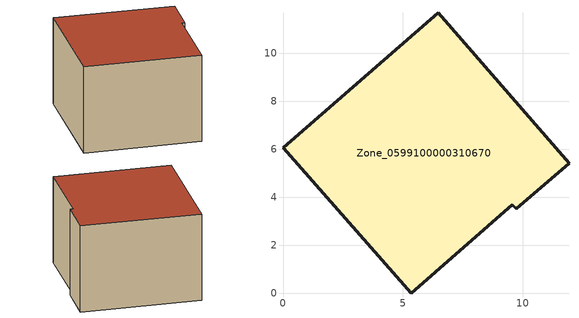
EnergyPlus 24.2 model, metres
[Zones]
Zone_0599100000310670
 floor ground (C_G): 0,6.07 6.48,11.69 11.92,5.42 9.72,3.51 9.57,3.68 5.34,0 z0
 wall outside (C_F): 6.48,11.69 0,6.07 5.34,0 9.57,3.68 9.72,3.51 11.92,5.42 6.48,11.69 z0:6.23
 roof outside (C_R): 11.92,5.42 6.48,11.69 0,6.07 5.34,0 9.57,3.68 9.72,3.51 z6.23
[BUILDING]
Pand.0599100000310670: North Axis=0; Terrain=City; Loads Convergence Tolerance Value=0.04; Temperature Convergence Tolerance Value=0.4; Solar Distribution=FullExterior; Maximum Number of Warmup Days=25; Minimum Number of Warmup Days=1
[Site:Location]
Rotterdam.The.Hague.AP_ZH_NLD Design_Conditions: Latitude=51.96; Longitude=4.45; Time Zone=1; Elevation=-4.5
[SITE:GROUNDTEMPERATURE:BUILDINGSURFACE]
18, 18, 18, 18, 18, 18, 18, 18, 18, 18, 18, 18
[MATERIAL] Thermal Absorptance=0.9; Solar Absorptance=0.7; Visible Absorptance=0.7
Name | Roughness | Thickness | Conductivity | Density | Specific Heat
G.TI.1946 | MediumSmooth | 0.15 | 1 | 540 | 1210
F.TI.1946 | Rough | 0.3 | 0.857143 | 1920 | 840
R.TI.1946 | MediumRough | 0.2 | 0.1 | 1500 | 1000
[CONSTRUCTION]
C_G: G.TI.1946
C_F: F.TI.1946
C_R: R.TI.1946
[ZONE]
Zone_0599100000310670: Type=1; Multiplier=1; Ceiling Height=Autocalculate; Volume=Autocalculate; Floor Area=autocalculate; Part of Total Floor Area=Yes
[ZONEINFILTRATION:DESIGNFLOWRATE]
Infil_Zone_0599100000310670: Zone or ZoneList or Space or SpaceList=Zone_0599100000310670; Schedule=AlwaysOn; Design Flow Rate Calculation Method=Flow/Area; Flow Rate per Floor Area=0.003; Constant Term Coefficient=1; Temperature Term Coefficient=0; Velocity Term Coefficient=0; Velocity Squared Term Coefficient=0
[HVACTEMPLATE:ZONE:IDEALLOADSAIRSYSTEM]
Zone_0599100000310670: Maximum Heating Supply Air Temperature=50; Minimum Cooling Supply Air Temperature=13; Maximum Heating Supply Air Humidity Ratio=0.0156; Minimum Cooling Supply Air Humidity Ratio=0.0077; Heating Limit=NoLimit; Cooling Limit=NoLimit; Dehumidification Control Type=ConstantSensibleHeatRatio; Cooling Sensible Heat Ratio=0.7; Dehumidification Setpoint=60; Humidification Control Type=None; Humidification Setpoint=30; Outdoor Air Method=None; Outdoor Air Flow Rate per Person=0.00944; Outdoor Air Flow Rate per Zone Floor Area=0; Outdoor Air Flow Rate per Zone=0; Demand Controlled Ventilation Type=None; Outdoor Air Economizer Type=NoEconomizer; Heat Recovery Type=None; Sensible Heat Recovery Effectiveness=0.7; Latent Heat Recovery Effectiveness=0.65
[ZONECONTROL:THERMOSTAT]
ThermostatControl_Zone_0599100000310670: Zone or ZoneList=Zone_0599100000310670; Control Type Schedule=DualSetpointControlType; Control 1=Thermostat_Zone_0599100000310670; Temperature Difference Between Cutout And Setpoint=0
[THERMOSTATSETPOINT:DUALSETPOINT]
Thermostat_Zone_0599100000310670: Heating Setpoint Temperature Schedule=HeatingSetpoint_Zone_0599100000310670; Cooling Setpoint Temperature Schedule=CoolingSetpoint_Zone_0599100000310670
[SCHEDULE:COMPACT]
HeatingSetpoint_Zone_0599100000310670: Through: 12/31, For: AllDays, Until: 24:00, 21
CoolingSetpoint_Zone_0599100000310670: Through: 12/31, For: AllDays, Until: 24:00, 24
DualSetpointControlType: Through: 12/31, For: AllDays, Until: 24:00, 4
AlwaysOn: Through: 12/31, For: AllDays, Until: 24:00, 1
